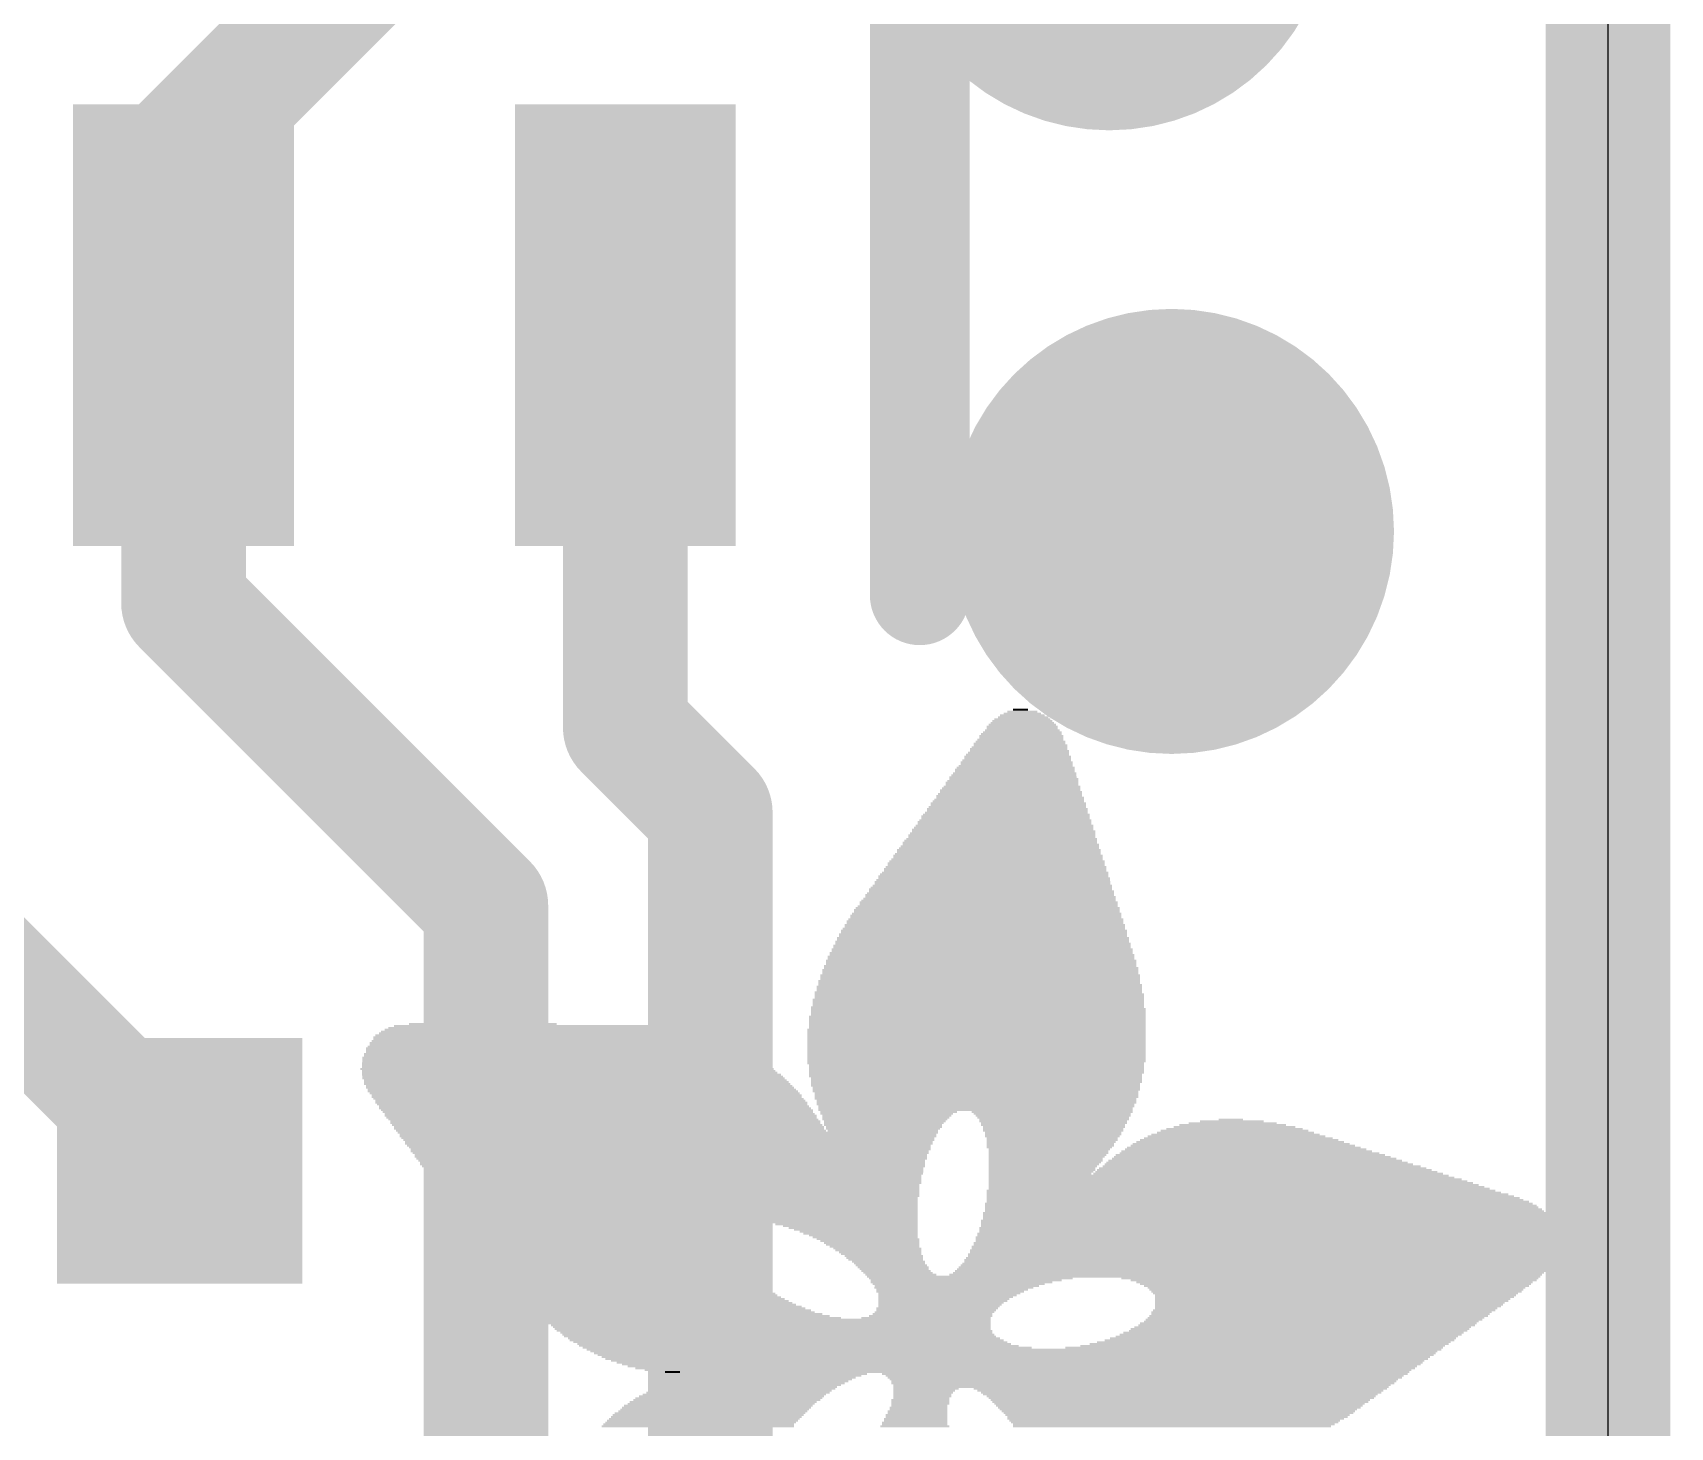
# Model space of a CAD drawing. Extents: x -4.1 to 26.3, y -5.6 to 21.9.
# Drawn here: x 14.571 to 17.907, y 6.685 to 9.525 of the extents above; entities that cross this region are included whole.
import ezdxf

# ---------------------------------------------------------------- set-up
doc = ezdxf.new("R2010")
doc.units = 0
for name, color, linetype in [('1', 12, 'CONTINUOUS'), ('16', 5, 'CONTINUOUS'), ('18', 110, 'CONTINUOUS'), ('20', 53, 'CONTINUOUS'), ('21', 40, 'CONTINUOUS'), ('47', 253, 'CONTINUOUS')]:
    doc.layers.add(name, color=color, linetype=linetype)

# ---------------------------------------------------------------- blocks, each defined once
blk = doc.blocks.new('RECT')
blk.add_solid([(-0.5, -0.5), (0.5, -0.5), (-0.5, 0.5), (0.5, 0.5)])
blk = doc.blocks.new('ROUNDV')
at = {"const_width": 0.5}
blk.add_lwpolyline([(0, -0.25, 1), (0, 0.25, 1), (0, -0.25)], format="xyb", dxfattribs=at)

msp = doc.modelspace()

# ---------------------------------------------------------------- linework, layer by layer
at = {"layer": '1', "const_width": 0.254}
for points in [[(17.78, 16.51), (17.78, 0)], [(14.878, 9.29), (15.367, 9.779)], [(14.878, 8.929), (14.878, 9.29)], [(14.878, 8.929), (14.878, 8.363)], [(15.778, 8.1096), (15.778, 8.929)], [(14.878, 8.363), (15.494, 7.747)], [(15.9512, 7.9364), (15.778, 8.1096)], [(14.0965, 8.0005), (14.87, 7.227)], [(15.9512, 5.1562), (15.9512, 7.9364)], [(15.494, 7.747), (15.494, 5.969)]]:
    msp.add_lwpolyline(points, dxfattribs=at)
at = {"layer": '1', "const_width": 0.127}
for points in [[(14.9415, 9.29, 1), (14.8145, 9.29)], [(14.8331, 9.3349, 1), (14.9229, 9.2451)], [(14.9415, 8.929, 1), (14.8145, 8.929)], [(15.8415, 8.929, 1), (15.7145, 8.929)], [(14.8145, 8.929, 1), (14.9415, 8.929)], [(14.9229, 8.4079, 1), (14.8331, 8.3181)], [(14.8145, 8.363, 1), (14.9415, 8.363)], [(15.8229, 8.1545, 1), (15.7331, 8.0647)], [(15.7145, 8.1096, 1), (15.8415, 8.1096)], [(16.0147, 7.9364, 1), (15.8877, 7.9364)], [(15.9063, 7.8915, 1), (15.9961, 7.9813)], [(15.5575, 7.747, 1), (15.4305, 7.747)], [(15.4491, 7.7021, 1), (15.5389, 7.7919)], [(14.8251, 7.1821, 1), (14.9149, 7.2719)]]:
    msp.add_lwpolyline(points, format="xyb", dxfattribs=at)
at = {"layer": '16', "const_width": 0.254}
msp.add_lwpolyline([(17.78, 16.51), (17.78, 0)], dxfattribs=at)
at = {"layer": '20'}
msp.add_line((17.78, 14.097), (17.78, 2.413), dxfattribs=at)
at = {"layer": '21', "const_width": 0.2032}
msp.add_lwpolyline([(16.378, 11.179), (16.378, 8.379)], dxfattribs=at)
at = {"layer": '21', "const_width": 0.1016}
msp.add_lwpolyline([(16.3272, 8.379, 1), (16.4288, 8.379)], format="xyb", dxfattribs=at)
at = {"layer": '47', "const_width": 0.13}
msp.add_lwpolyline([(17.78, 10.795), (17.78, -5.506)], dxfattribs=at)

# ---------------------------------------------------------------- block references
at = {"layer": '1'}
for p, xscale, yscale, rotation in [((14.878, 8.929), 0.45, 0.9, 180), ((15.778, 8.929), 0.45, 0.9, 180), ((14.87, 7.227), 0.5, 0.5, 90)]:
    msp.add_blockref('RECT', p, dxfattribs=dict(at, xscale=xscale, yscale=yscale, rotation=rotation))
at = {"layer": '18', "xscale": 0.9064, "yscale": 0.9064}
for p in [(16.764, 9.779), (16.764, 9.779), (16.891, 8.509), (16.891, 8.509)]:
    msp.add_blockref('ROUNDV', p, dxfattribs=at)
at = {"layer": '21'}
for p, xscale, yscale in [((16.5869, 8.142), 0.0609, 0.0038), ((16.5831, 8.1458), 0.0305, 0.0038), ((16.5868, 8.1115), 0.1448, 0.0038), ((16.5868, 8.1077), 0.1448, 0.0038), ((16.5869, 8.1153), 0.1371, 0.0038), ((16.5869, 8.1191), 0.1295, 0.0038), ((16.5869, 8.1229), 0.1219, 0.0038), ((16.5869, 8.1267), 0.1143, 0.0038), ((16.5888, 8.1305), 0.1029, 0.0038), ((16.5869, 8.1343), 0.0915, 0.0039), ((16.5868, 8.1382), 0.0762, 0.0038), ((16.5812, 8.0772), 0.1867, 0.0038), ((16.5831, 8.0734), 0.1905, 0.0038), ((16.5831, 8.081), 0.1829, 0.0038), ((16.5831, 8.0848), 0.1753, 0.0038), ((16.5849, 8.0924), 0.1715, 0.0038), ((16.5849, 8.0886), 0.1715, 0.0038), ((16.5849, 8.0962), 0.1638, 0.0039), ((16.5868, 8.1001), 0.16, 0.0038), ((16.5868, 8.1039), 0.1524, 0.0038), ((16.5754, 8.0391), 0.2286, 0.0038), ((16.5754, 8.0429), 0.221, 0.0038), ((16.5773, 8.0505), 0.2172, 0.0038), ((16.5773, 8.0467), 0.2172, 0.0038), ((16.5773, 8.0543), 0.2096, 0.0038), ((16.5792, 8.0582), 0.2058, 0.0039), ((16.5812, 8.062), 0.2019, 0.0038), ((16.5793, 8.0658), 0.1981, 0.0038), ((16.5812, 8.0696), 0.1943, 0.0038), ((16.5678, 8.0086), 0.2591, 0.0038), ((16.5697, 8.0124), 0.2552, 0.0038), ((16.5716, 8.0162), 0.2514, 0.0038), ((16.5716, 8.0239), 0.2438, 0.0038), ((16.5716, 8.0201), 0.2438, 0.0039), ((16.5735, 8.0277), 0.24, 0.0038), ((16.5735, 8.0315), 0.2324, 0.0038), ((16.5754, 8.0353), 0.2286, 0.0038), ((16.5621, 7.9743), 0.2934, 0.0038), ((16.562, 7.982), 0.2857, 0.0039), ((16.564, 7.9781), 0.2896, 0.0038), ((16.564, 7.9858), 0.2819, 0.0038), ((16.5659, 7.9896), 0.2781, 0.0038), ((16.5659, 7.9972), 0.2705, 0.0038), ((16.5659, 7.9934), 0.2705, 0.0038), ((16.5678, 8.001), 0.2667, 0.0038), ((16.5696, 8.0048), 0.2629, 0.0038), ((16.5564, 7.9439), 0.3277, 0.0039), ((16.5564, 7.94), 0.3277, 0.0038), ((16.5564, 7.9477), 0.3201, 0.0038), ((16.5583, 7.9553), 0.3163, 0.0038), ((16.5583, 7.9515), 0.3163, 0.0038), ((16.5583, 7.9591), 0.3086, 0.0038), ((16.5602, 7.9629), 0.3048, 0.0038), ((16.5602, 7.9705), 0.2972, 0.0038), ((16.5621, 7.9667), 0.301, 0.0038), ((16.5488, 7.9058), 0.3657, 0.0039), ((16.5507, 7.9096), 0.3619, 0.0038), ((16.5507, 7.9172), 0.3543, 0.0038), ((16.5507, 7.9134), 0.3543, 0.0038), ((16.5526, 7.921), 0.3505, 0.0038), ((16.5526, 7.9286), 0.3429, 0.0038), ((16.5526, 7.9248), 0.3429, 0.0038), ((16.5544, 7.9324), 0.3391, 0.0038), ((16.5544, 7.9362), 0.3315, 0.0038), ((16.5411, 7.8753), 0.3962, 0.0038), ((16.543, 7.8791), 0.3924, 0.0038), ((16.5449, 7.8829), 0.3886, 0.0038), ((16.5449, 7.8905), 0.381, 0.0038), ((16.5449, 7.8867), 0.381, 0.0038), ((16.5468, 7.8943), 0.3772, 0.0038), ((16.5468, 7.9019), 0.3696, 0.0038), ((16.5487, 7.8981), 0.3734, 0.0038), ((16.5354, 7.841), 0.4306, 0.0038), ((16.5373, 7.8486), 0.4268, 0.0038), ((16.5373, 7.8448), 0.4268, 0.0038), ((16.5373, 7.8524), 0.4191, 0.0038), ((16.5392, 7.86), 0.4153, 0.0038), ((16.5392, 7.8562), 0.4153, 0.0038), ((16.5392, 7.8638), 0.4076, 0.0038), ((16.5411, 7.8677), 0.4038, 0.0039), ((16.543, 7.8715), 0.4, 0.0038), ((16.5278, 7.8067), 0.4686, 0.0038), ((16.5297, 7.8105), 0.4648, 0.0038), ((16.5316, 7.8143), 0.461, 0.0038), ((16.5316, 7.8219), 0.4534, 0.0038), ((16.5316, 7.8181), 0.4534, 0.0038), ((16.5335, 7.8257), 0.4496, 0.0038), ((16.5335, 7.8334), 0.442, 0.0038), ((16.5335, 7.8296), 0.442, 0.0039), ((16.5354, 7.8372), 0.4382, 0.0038), ((16.5221, 7.7724), 0.5029, 0.0038), ((16.5221, 7.78), 0.4953, 0.0038), ((16.5239, 7.7762), 0.4991, 0.0038), ((16.5239, 7.7838), 0.4915, 0.0038), ((16.5259, 7.7876), 0.4877, 0.0038), ((16.5259, 7.7953), 0.4801, 0.0038), ((16.5259, 7.7915), 0.4801, 0.0039), ((16.5278, 7.7991), 0.4762, 0.0038), ((16.5297, 7.8029), 0.4724, 0.0038), ((16.5145, 7.7381), 0.5411, 0.0038), ((16.5163, 7.7419), 0.5373, 0.0038), ((16.5163, 7.7457), 0.5295, 0.0038), ((16.5183, 7.7534), 0.5257, 0.0039), ((16.5183, 7.7495), 0.5257, 0.0038), ((16.5183, 7.7572), 0.5181, 0.0038), ((16.5202, 7.761), 0.5143, 0.0038), ((16.5202, 7.7686), 0.5067, 0.0038), ((16.5221, 7.7648), 0.5105, 0.0038), ((16.5107, 7.7076), 0.5715, 0.0038), ((16.5107, 7.7153), 0.5639, 0.0039), ((16.5107, 7.7114), 0.5639, 0.0038), ((16.5126, 7.7191), 0.5601, 0.0038), ((16.5126, 7.7267), 0.5525, 0.0038), ((16.5126, 7.7229), 0.5525, 0.0038), ((16.5145, 7.7305), 0.5487, 0.0038), ((16.5145, 7.7343), 0.5411, 0.0038), ((16.5049, 7.6733), 0.5982, 0.0038), ((16.5068, 7.681), 0.5944, 0.0038), ((16.5068, 7.6772), 0.5944, 0.0039), ((16.5069, 7.6886), 0.5867, 0.0038), ((16.5069, 7.6848), 0.5867, 0.0038), ((16.5087, 7.6962), 0.5829, 0.0038), ((16.5087, 7.6924), 0.5829, 0.0038), ((16.5087, 7.7), 0.5753, 0.0038), ((16.5107, 7.7038), 0.5715, 0.0038), ((16.503, 7.6429), 0.6248, 0.0038), ((16.503, 7.6391), 0.6248, 0.0039), ((16.503, 7.6505), 0.6172, 0.0038), ((16.5049, 7.6467), 0.621, 0.0038), ((16.5049, 7.6581), 0.6134, 0.0038), ((16.5049, 7.6543), 0.6134, 0.0038), ((16.5049, 7.6657), 0.6058, 0.0038), ((16.5049, 7.6619), 0.6058, 0.0038), ((16.5068, 7.6695), 0.602, 0.0038), ((16.5011, 7.6048), 0.6515, 0.0038), ((16.5011, 7.6162), 0.6439, 0.0038), ((16.5011, 7.6124), 0.6439, 0.0038), ((16.5011, 7.6086), 0.6439, 0.0038), ((16.5011, 7.6238), 0.6362, 0.0038), ((16.5031, 7.62), 0.6401, 0.0038), ((16.503, 7.6352), 0.6324, 0.0038), ((16.503, 7.6314), 0.6324, 0.0038), ((16.503, 7.6276), 0.6324, 0.0038), ((16.4992, 7.5819), 0.663, 0.0038), ((16.4992, 7.5781), 0.663, 0.0038), ((16.4992, 7.5743), 0.663, 0.0038), ((16.4992, 7.5933), 0.6554, 0.0038), ((16.4992, 7.5895), 0.6554, 0.0038), ((16.5011, 7.5857), 0.6592, 0.0038), ((16.5011, 7.601), 0.6515, 0.0039), ((16.5011, 7.5971), 0.6515, 0.0038), ((16.4954, 7.54), 0.6782, 0.0038), ((16.4973, 7.5552), 0.6744, 0.0038), ((16.4973, 7.5514), 0.6744, 0.0038), ((16.4973, 7.5476), 0.6744, 0.0038), ((16.4973, 7.5438), 0.6744, 0.0038), ((16.4973, 7.5705), 0.6668, 0.0038), ((16.4992, 7.5667), 0.6706, 0.0038), ((16.4992, 7.5629), 0.6706, 0.0039), ((16.4992, 7.559), 0.6706, 0.0038), ((15.4877, 7.5057), 0.3009, 0.0038), ((16.4954, 7.5209), 0.6858, 0.0038), ((16.4954, 7.5171), 0.6858, 0.0038), ((16.4954, 7.5133), 0.6858, 0.0038), ((16.4954, 7.5095), 0.6858, 0.0038), ((16.4954, 7.5057), 0.6858, 0.0038), ((16.4973, 7.5362), 0.682, 0.0038), ((16.4973, 7.5324), 0.682, 0.0038), ((16.4973, 7.5286), 0.682, 0.0038), ((16.4973, 7.5248), 0.682, 0.0039), ((15.6172, 7.4714), 0.7124, 0.0038), ((15.6077, 7.479), 0.6858, 0.0038), ((15.6134, 7.4752), 0.6972, 0.0038), ((15.6039, 7.4828), 0.6705, 0.0038), ((15.6001, 7.4867), 0.6477, 0.0039), ((15.5944, 7.4905), 0.6287, 0.0038), ((15.5905, 7.4943), 0.6058, 0.0038), ((15.5829, 7.4981), 0.5754, 0.0038), ((15.5753, 7.5019), 0.5372, 0.0038), ((16.4935, 7.4943), 0.6896, 0.0038), ((16.4935, 7.4905), 0.6896, 0.0038), ((16.4935, 7.4867), 0.6896, 0.0039), ((16.4935, 7.4828), 0.6896, 0.0038), ((16.4935, 7.479), 0.6896, 0.0038), ((16.4935, 7.4752), 0.6896, 0.0038), ((16.4935, 7.4714), 0.6896, 0.0038), ((16.4954, 7.5019), 0.6858, 0.0038), ((16.4954, 7.4981), 0.6858, 0.0038), ((15.642, 7.4409), 0.7925, 0.0038), ((15.6401, 7.4447), 0.7887, 0.0038), ((15.6305, 7.4562), 0.762, 0.0038), ((15.6343, 7.4524), 0.7696, 0.0038), ((15.6382, 7.4486), 0.7773, 0.0039), ((15.6286, 7.46), 0.7506, 0.0038), ((15.621, 7.4676), 0.7278, 0.0038), ((15.6248, 7.4638), 0.7354, 0.0038), ((16.4935, 7.4676), 0.6896, 0.0038), ((16.4935, 7.4638), 0.6896, 0.0038), ((16.4935, 7.46), 0.6896, 0.0038), ((16.4935, 7.4562), 0.6896, 0.0038), ((16.4935, 7.4524), 0.6896, 0.0038), ((16.4935, 7.4486), 0.6896, 0.0039), ((16.4935, 7.4447), 0.6896, 0.0038), ((16.4935, 7.4409), 0.6896, 0.0038), ((15.6591, 7.4143), 0.842, 0.0038), ((15.6496, 7.4295), 0.8153, 0.0038), ((15.6534, 7.4257), 0.823, 0.0038), ((15.6553, 7.4219), 0.8268, 0.0038), ((15.6591, 7.4181), 0.8344, 0.0038), ((15.6629, 7.4104), 0.842, 0.0039), ((15.6648, 7.4066), 0.8458, 0.0038), ((15.6439, 7.4371), 0.8039, 0.0038), ((15.6477, 7.4333), 0.8115, 0.0038), ((16.4935, 7.4371), 0.6896, 0.0038), ((16.4935, 7.4333), 0.6896, 0.0038), ((16.4935, 7.4295), 0.6896, 0.0038), ((16.4916, 7.4257), 0.6858, 0.0038), ((16.4935, 7.4219), 0.682, 0.0038), ((16.4935, 7.4181), 0.682, 0.0038), ((16.4935, 7.4143), 0.682, 0.0038), ((16.4935, 7.4104), 0.682, 0.0039), ((16.4935, 7.4066), 0.682, 0.0038), ((15.6686, 7.4028), 0.8534, 0.0038), ((15.6725, 7.3952), 0.8611, 0.0038), ((15.6706, 7.399), 0.8573, 0.0038), ((15.6763, 7.3914), 0.8611, 0.0038), ((15.6801, 7.3838), 0.8687, 0.0038), ((15.6782, 7.3876), 0.8649, 0.0038), ((15.6839, 7.38), 0.8687, 0.0038), ((15.6858, 7.3762), 0.8725, 0.0038), ((15.6896, 7.3723), 0.8725, 0.0039), ((16.4916, 7.4028), 0.6782, 0.0038), ((16.4916, 7.399), 0.6782, 0.0038), ((16.4935, 7.3952), 0.6744, 0.0038), ((16.4935, 7.3914), 0.6744, 0.0038), ((16.4935, 7.3876), 0.6744, 0.0038), ((16.4916, 7.3838), 0.6706, 0.0038), ((16.4916, 7.38), 0.6706, 0.0038), ((16.4935, 7.3762), 0.6668, 0.0038), ((16.4935, 7.3723), 0.6668, 0.0039), ((15.6915, 7.3685), 0.8763, 0.0038), ((15.6953, 7.3647), 0.8763, 0.0038), ((15.6992, 7.3609), 0.8763, 0.0038), ((15.6992, 7.3571), 0.8763, 0.0038), ((15.703, 7.3533), 0.8763, 0.0038), ((15.7068, 7.3495), 0.8763, 0.0038), ((15.7087, 7.3457), 0.8801, 0.0038), ((15.7106, 7.3419), 0.8763, 0.0038), ((15.7144, 7.3381), 0.8763, 0.0038), ((16.4916, 7.3685), 0.663, 0.0038), ((16.4935, 7.3647), 0.6592, 0.0038), ((16.4935, 7.3609), 0.6592, 0.0038), ((16.4935, 7.3571), 0.6592, 0.0038), ((16.4916, 7.3533), 0.6553, 0.0038), ((16.4934, 7.3495), 0.6515, 0.0038), ((16.4934, 7.3457), 0.6515, 0.0038), ((16.4916, 7.3419), 0.6477, 0.0038), ((16.4934, 7.3381), 0.6439, 0.0038), ((15.7163, 7.3342), 0.8801, 0.0039), ((15.7201, 7.3304), 0.8801, 0.0038), ((15.722, 7.3266), 0.8763, 0.0038), ((15.7258, 7.3228), 0.8763, 0.0038), ((15.7277, 7.319), 0.8801, 0.0038), ((15.7296, 7.3152), 0.8763, 0.0038), ((15.7334, 7.3114), 0.8763, 0.0038), ((15.7373, 7.3076), 0.8763, 0.0038), ((16.4916, 7.3342), 0.6401, 0.0039), ((16.4916, 7.3304), 0.6401, 0.0038), ((16.3145, 7.3266), 0.2781, 0.0038), ((16.3107, 7.3228), 0.2705, 0.0038), ((16.3107, 7.319), 0.2629, 0.0038), ((16.3087, 7.3152), 0.259, 0.0038), ((16.3068, 7.3114), 0.2552, 0.0038), ((16.3068, 7.3076), 0.2476, 0.0038), ((16.6478, 7.3266), 0.3276, 0.0038), ((16.6478, 7.3228), 0.32, 0.0038), ((16.6497, 7.319), 0.3162, 0.0038), ((16.6497, 7.3152), 0.3086, 0.0038), ((16.6516, 7.3114), 0.3048, 0.0038), ((16.6497, 7.3076), 0.301, 0.0038), ((17.0136, 7.3076), 0.1295, 0.0038), ((17.0116, 7.3114), 0.0495, 0.0038), ((15.7373, 7.3038), 0.8763, 0.0038), ((15.7411, 7.3), 0.8763, 0.0038), ((15.7449, 7.2961), 0.8763, 0.0039), ((15.7449, 7.2923), 0.8763, 0.0038), ((15.7487, 7.2885), 0.8763, 0.0038), ((15.8649, 7.2847), 1.1011, 0.0038), ((15.8649, 7.2809), 1.0935, 0.0038), ((15.8649, 7.2771), 1.0935, 0.0038), ((15.8649, 7.2733), 1.0859, 0.0038), ((16.3049, 7.3038), 0.2438, 0.0038), ((16.303, 7.3), 0.24, 0.0038), ((16.3049, 7.2961), 0.2362, 0.0039), ((16.303, 7.2923), 0.2324, 0.0038), ((16.303, 7.2885), 0.2248, 0.0038), ((16.6516, 7.3038), 0.2972, 0.0038), ((16.6497, 7.3), 0.2934, 0.0038), ((16.6516, 7.2961), 0.2896, 0.0039), ((16.6497, 7.2923), 0.2858, 0.0038), ((16.6497, 7.2885), 0.2858, 0.0038), ((16.6497, 7.2847), 0.2782, 0.0038), ((16.6497, 7.2809), 0.2782, 0.0038), ((16.6478, 7.2771), 0.2744, 0.0038), ((16.6478, 7.2733), 0.2667, 0.0038), ((17.0269, 7.2733), 0.3848, 0.0038), ((17.0231, 7.2771), 0.362, 0.0038), ((17.0212, 7.2809), 0.3429, 0.0038), ((17.0212, 7.2847), 0.32, 0.0038), ((17.0193, 7.2885), 0.301, 0.0038), ((17.0192, 7.2923), 0.2781, 0.0038), ((17.0192, 7.2961), 0.2477, 0.0039), ((17.0155, 7.3), 0.2171, 0.0038), ((17.0155, 7.3038), 0.1791, 0.0038), ((15.8668, 7.2695), 1.0821, 0.0038), ((15.8668, 7.2657), 1.0745, 0.0038), ((15.8668, 7.2619), 1.0745, 0.0038), ((15.8667, 7.2581), 1.0668, 0.0039), ((15.8687, 7.2542), 1.0629, 0.0038), ((15.8706, 7.2504), 1.0591, 0.0038), ((15.8687, 7.2466), 1.0553, 0.0038), ((15.8706, 7.2428), 1.0515, 0.0038), ((15.8706, 7.239), 1.0439, 0.0038), ((16.6458, 7.2657), 0.2629, 0.0038), ((16.6478, 7.2695), 0.2667, 0.0038), ((16.644, 7.2619), 0.2591, 0.0038), ((16.644, 7.2581), 0.2591, 0.0039), ((16.6421, 7.2542), 0.2553, 0.0038), ((16.6421, 7.2504), 0.2476, 0.0038), ((16.6402, 7.2466), 0.2438, 0.0038), ((16.6402, 7.2428), 0.2438, 0.0038), ((16.6383, 7.239), 0.24, 0.0038), ((17.0517, 7.239), 0.5487, 0.0038), ((17.0497, 7.2428), 0.5295, 0.0038), ((17.0441, 7.2466), 0.5105, 0.0038), ((17.0421, 7.2504), 0.4915, 0.0038), ((17.0383, 7.2542), 0.4762, 0.0038), ((17.0364, 7.2581), 0.4572, 0.0039), ((17.0326, 7.2619), 0.442, 0.0038), ((17.0307, 7.2657), 0.423, 0.0038), ((17.0288, 7.2695), 0.4038, 0.0038), ((15.8706, 7.2352), 1.0439, 0.0038), ((15.8725, 7.2314), 1.0401, 0.0038), ((15.8725, 7.2276), 1.0325, 0.0038), ((15.8744, 7.2238), 1.0287, 0.0038), ((15.8744, 7.22), 1.0287, 0.0039), ((15.8763, 7.2161), 1.0249, 0.0038), ((15.8763, 7.2123), 1.0173, 0.0038), ((15.8782, 7.2085), 1.0135, 0.0038), ((15.8782, 7.2047), 1.0135, 0.0038), ((16.6364, 7.2352), 0.2362, 0.0038), ((16.6345, 7.2314), 0.2324, 0.0038), ((16.6345, 7.2276), 0.2324, 0.0038), ((16.6326, 7.2238), 0.2286, 0.0038), ((16.6306, 7.22), 0.2247, 0.0039), ((16.6288, 7.2161), 0.2209, 0.0038), ((16.6269, 7.2123), 0.2171, 0.0038), ((16.6269, 7.2085), 0.2171, 0.0038), ((16.625, 7.2047), 0.2133, 0.0038), ((17.0841, 7.2047), 0.6973, 0.0038), ((17.0802, 7.2085), 0.682, 0.0038), ((17.0764, 7.2123), 0.6668, 0.0038), ((17.0746, 7.2161), 0.6477, 0.0038), ((17.0688, 7.22), 0.6286, 0.0039), ((17.065, 7.2238), 0.6134, 0.0038), ((17.0612, 7.2276), 0.5982, 0.0038), ((17.0593, 7.2314), 0.5791, 0.0038), ((17.0555, 7.2352), 0.5639, 0.0038), ((15.8801, 7.2009), 1.0096, 0.0038), ((15.8801, 7.1971), 1.002, 0.0038), ((15.882, 7.1933), 0.9982, 0.0038), ((15.882, 7.1895), 0.9982, 0.0038), ((15.8839, 7.1857), 0.9944, 0.0038), ((15.8858, 7.1819), 0.9906, 0.0039), ((15.8839, 7.178), 0.9868, 0.0038), ((15.8858, 7.1742), 0.983, 0.0038), ((16.623, 7.2009), 0.2095, 0.0038), ((16.9869, 7.1971), 0.9372, 0.0038), ((16.9926, 7.1933), 0.9486, 0.0038), ((17.0003, 7.1895), 0.9639, 0.0038), ((17.0116, 7.1819), 0.9867, 0.0039), ((17.0174, 7.178), 0.9982, 0.0038), ((17.0231, 7.1742), 1.0096, 0.0038), ((17.006, 7.1857), 0.9753, 0.0038), ((17.0878, 7.2009), 0.7125, 0.0038), ((15.8877, 7.1704), 0.9792, 0.0038), ((15.8896, 7.1666), 0.9754, 0.0038), ((15.8896, 7.1628), 0.9754, 0.0038), ((15.8915, 7.159), 0.9716, 0.0038), ((15.8934, 7.1552), 0.9678, 0.0038), ((15.8935, 7.1514), 0.9601, 0.0038), ((15.8935, 7.1476), 0.9601, 0.0038), ((15.8954, 7.1438), 0.9563, 0.0039), ((15.8973, 7.1399), 0.9525, 0.0038), ((17.0688, 7.1399), 1.1164, 0.0038), ((17.0326, 7.1666), 1.0364, 0.0038), ((17.0383, 7.1628), 1.0478, 0.0038), ((17.0459, 7.159), 1.063, 0.0038), ((17.0573, 7.1514), 1.0859, 0.0038), ((17.0517, 7.1552), 1.0745, 0.0038), ((17.0612, 7.1476), 1.0935, 0.0038), ((17.0669, 7.1438), 1.1049, 0.0039), ((17.0288, 7.1704), 1.021, 0.0038), ((15.8992, 7.1361), 0.9487, 0.0038), ((15.8992, 7.1323), 0.9487, 0.0038), ((15.9011, 7.1285), 0.9449, 0.0038), ((15.903, 7.1247), 0.9411, 0.0038), ((15.9049, 7.1209), 0.9373, 0.0038), ((15.9049, 7.1171), 0.9373, 0.0038), ((15.9068, 7.1133), 0.9335, 0.0038), ((15.9087, 7.1095), 0.9297, 0.0038), ((15.9087, 7.1057), 0.9297, 0.0039), ((17.0841, 7.1057), 1.1621, 0.0039), ((17.0802, 7.1209), 1.1468, 0.0038), ((17.0821, 7.1171), 1.1506, 0.0038), ((17.0821, 7.1133), 1.1506, 0.0038), ((17.0841, 7.1095), 1.1545, 0.0038), ((17.0726, 7.1361), 1.124, 0.0038), ((17.0745, 7.1323), 1.1278, 0.0038), ((17.0783, 7.1285), 1.1354, 0.0038), ((17.0802, 7.1247), 1.1392, 0.0038), ((15.7334, 7.1018), 0.5715, 0.0038), ((15.7277, 7.098), 0.5524, 0.0038), ((15.7258, 7.0942), 0.541, 0.0038), ((15.7239, 7.0904), 0.5372, 0.0038), ((15.7239, 7.0866), 0.5296, 0.0038), ((15.7258, 7.0828), 0.5258, 0.0038), ((15.7258, 7.079), 0.5182, 0.0038), ((15.7258, 7.0752), 0.5182, 0.0038), ((15.7277, 7.0714), 0.5144, 0.0038), ((16.2173, 7.1018), 0.3124, 0.0038), ((16.2287, 7.098), 0.2896, 0.0038), ((16.2364, 7.0942), 0.2743, 0.0038), ((16.2421, 7.0904), 0.2629, 0.0038), ((16.2477, 7.0866), 0.2515, 0.0038), ((16.2535, 7.0828), 0.2401, 0.0038), ((16.2573, 7.079), 0.2324, 0.0038), ((16.263, 7.0752), 0.221, 0.0038), ((16.2668, 7.0714), 0.2134, 0.0038), ((17.0822, 7.0714), 1.1811, 0.0038), ((17.0841, 7.079), 1.1773, 0.0038), ((17.0841, 7.0752), 1.1773, 0.0038), ((17.0841, 7.0904), 1.1697, 0.0038), ((17.086, 7.0866), 1.1735, 0.0038), ((17.086, 7.0828), 1.1735, 0.0038), ((17.0841, 7.1018), 1.1621, 0.0038), ((17.086, 7.098), 1.1659, 0.0038), ((17.086, 7.0942), 1.1659, 0.0038), ((15.7296, 7.0676), 0.5106, 0.0039), ((15.7315, 7.0637), 0.5068, 0.0038), ((15.7315, 7.0599), 0.5068, 0.0038), ((15.7334, 7.0561), 0.503, 0.0038), ((15.7353, 7.0523), 0.4992, 0.0038), ((15.7372, 7.0485), 0.503, 0.0038), ((15.7392, 7.0447), 0.4991, 0.0038), ((15.743, 7.0409), 0.4991, 0.0038), ((16.2725, 7.0676), 0.2096, 0.0039), ((16.2764, 7.0637), 0.2019, 0.0038), ((16.2801, 7.0599), 0.1943, 0.0038), ((16.2821, 7.0561), 0.1905, 0.0038), ((16.2858, 7.0523), 0.1829, 0.0038), ((16.2916, 7.0485), 0.1791, 0.0038), ((16.2934, 7.0447), 0.1753, 0.0038), ((16.2973, 7.0409), 0.1676, 0.0038), ((17.0765, 7.0447), 1.1925, 0.0038), ((17.0765, 7.0409), 1.1925, 0.0038), ((17.0802, 7.0523), 1.1925, 0.0038), ((17.0802, 7.0485), 1.1925, 0.0038), ((17.0822, 7.0599), 1.1887, 0.0038), ((17.0822, 7.0561), 1.1887, 0.0038), ((17.0822, 7.0676), 1.1811, 0.0039), ((17.0841, 7.0637), 1.1849, 0.0038), ((15.7449, 7.0371), 0.4953, 0.0038), ((15.7468, 7.0333), 0.4991, 0.0038), ((15.7506, 7.0295), 0.4991, 0.0039), ((15.7525, 7.0256), 0.4953, 0.0038), ((15.7563, 7.0218), 0.4953, 0.0038), ((15.7582, 7.018), 0.4991, 0.0038), ((15.762, 7.0142), 0.4991, 0.0038), ((15.7658, 7.0104), 0.4991, 0.0038), ((15.7696, 7.0066), 0.4991, 0.0038), ((16.2992, 7.0371), 0.1638, 0.0038), ((16.3049, 7.0333), 0.16, 0.0038), ((16.3068, 7.0295), 0.1562, 0.0039), ((16.3087, 7.0256), 0.1524, 0.0038), ((16.3144, 7.0218), 0.1486, 0.0038), ((16.3163, 7.018), 0.1448, 0.0038), ((16.3201, 7.0142), 0.1448, 0.0038), ((16.3239, 7.0104), 0.1447, 0.0038), ((16.3258, 7.0066), 0.1409, 0.0038), ((17.0555, 7.0066), 1.2039, 0.0038), ((17.0593, 7.0104), 1.204, 0.0038), ((17.0612, 7.0142), 1.2002, 0.0038), ((17.065, 7.018), 1.2002, 0.0038), ((17.0688, 7.0256), 1.2002, 0.0038), ((17.0688, 7.0218), 1.2002, 0.0038), ((17.0707, 7.0295), 1.1964, 0.0039), ((17.0745, 7.0371), 1.1964, 0.0038), ((17.0745, 7.0333), 1.1964, 0.0038), ((15.7715, 7.0028), 0.503, 0.0038), ((15.7753, 6.999), 0.503, 0.0038), ((15.7792, 6.9952), 0.5029, 0.0038), ((15.7811, 6.9914), 0.5067, 0.0039), ((15.7849, 6.9875), 0.5067, 0.0038), ((15.7887, 6.9837), 0.5067, 0.0038), ((15.7944, 6.9799), 0.5105, 0.0038), ((15.7982, 6.9761), 0.5105, 0.0038), ((15.802, 6.9723), 0.5182, 0.0038), ((16.3297, 7.0028), 0.1409, 0.0038), ((16.3335, 6.999), 0.141, 0.0038), ((16.3392, 6.9952), 0.1448, 0.0038), ((16.9564, 6.9914), 1.3716, 0.0039), ((16.4821, 6.9875), 0.4153, 0.0038), ((16.4725, 6.9837), 0.3886, 0.0038), ((16.463, 6.9799), 0.3696, 0.0038), ((16.4573, 6.9761), 0.3506, 0.0038), ((16.4535, 6.9723), 0.3353, 0.0038), ((17.0421, 6.9952), 1.2078, 0.0038), ((17.0479, 6.999), 1.2039, 0.0038), ((17.0517, 7.0028), 1.2039, 0.0038), ((17.2136, 6.9875), 0.8496, 0.0038), ((17.2212, 6.9837), 0.8268, 0.0038), ((17.2231, 6.9799), 0.8078, 0.0038), ((17.225, 6.9761), 0.7963, 0.0038), ((17.2269, 6.9723), 0.7848, 0.0038), ((15.8058, 6.9685), 0.5182, 0.0038), ((15.8115, 6.9647), 0.522, 0.0038), ((15.8153, 6.9609), 0.522, 0.0038), ((15.821, 6.9571), 0.5258, 0.0038), ((15.8248, 6.9533), 0.5258, 0.0039), ((15.8306, 6.9494), 0.5295, 0.0038), ((15.8363, 6.9456), 0.5334, 0.0038), ((15.842, 6.9418), 0.5372, 0.0038), ((15.8477, 6.938), 0.541, 0.0038), ((16.4477, 6.9685), 0.3239, 0.0038), ((16.444, 6.9647), 0.3086, 0.0038), ((16.4401, 6.9609), 0.3009, 0.0038), ((16.4306, 6.9494), 0.2743, 0.0038), ((16.4249, 6.9418), 0.2629, 0.0038), ((16.4345, 6.9533), 0.2819, 0.0039), ((16.4269, 6.9456), 0.2667, 0.0038), ((16.4211, 6.938), 0.2552, 0.0038), ((16.4383, 6.9571), 0.2895, 0.0038), ((17.2269, 6.9685), 0.7696, 0.0038), ((17.2269, 6.9647), 0.762, 0.0038), ((17.2269, 6.9609), 0.7544, 0.0038), ((17.225, 6.9571), 0.743, 0.0038), ((17.225, 6.9533), 0.7354, 0.0039), ((17.2231, 6.9494), 0.7316, 0.0038), ((17.2173, 6.9418), 0.7201, 0.0038), ((17.2193, 6.9456), 0.7239, 0.0038), ((17.2136, 6.938), 0.7125, 0.0038), ((15.8515, 6.9342), 0.5486, 0.0038), ((15.8592, 6.9304), 0.5563, 0.0038), ((15.8649, 6.9266), 0.5601, 0.0038), ((15.8744, 6.9228), 0.5639, 0.0038), ((15.8801, 6.919), 0.5677, 0.0038), ((15.8896, 6.9152), 0.5792, 0.0039), ((15.8992, 6.9113), 0.5905, 0.0038), ((15.9125, 6.9075), 0.6096, 0.0038), ((16.3907, 6.9075), 0.2629, 0.0038), ((16.4002, 6.9113), 0.2515, 0.0038), ((16.404, 6.9152), 0.2439, 0.0039), ((16.4078, 6.919), 0.2439, 0.0038), ((16.4135, 6.9266), 0.2476, 0.0038), ((16.4116, 6.9228), 0.2438, 0.0038), ((16.4192, 6.9342), 0.2514, 0.0038), ((16.4173, 6.9304), 0.2476, 0.0038), ((17.185, 6.9075), 0.6858, 0.0038), ((17.1907, 6.9113), 0.6896, 0.0038), ((17.1964, 6.919), 0.6934, 0.0038), ((17.1945, 6.9152), 0.6896, 0.0039), ((17.2021, 6.9228), 0.6973, 0.0038), ((17.2097, 6.9304), 0.7049, 0.0038), ((17.2117, 6.9342), 0.7087, 0.0038), ((17.206, 6.9266), 0.6973, 0.0038), ((16.0668, 6.9037), 0.9106, 0.0038), ((16.0687, 6.8999), 0.9068, 0.0038), ((16.0706, 6.8961), 0.903, 0.0038), ((16.0744, 6.8923), 0.8954, 0.0038), ((16.0763, 6.8885), 0.8916, 0.0038), ((16.0782, 6.8847), 0.8878, 0.0038), ((16.082, 6.8809), 0.8878, 0.0038), ((16.0859, 6.8771), 0.8801, 0.0039), ((16.0897, 6.8732), 0.8801, 0.0038), ((17.1336, 6.8732), 0.6972, 0.0038), ((17.1393, 6.8771), 0.6934, 0.0039), ((17.1488, 6.8809), 0.6896, 0.0038), ((17.1526, 6.8847), 0.6896, 0.0038), ((17.1583, 6.8885), 0.6858, 0.0038), ((17.166, 6.8923), 0.6858, 0.0038), ((17.1698, 6.8961), 0.6858, 0.0038), ((17.1755, 6.8999), 0.682, 0.0038), ((17.1812, 6.9037), 0.6858, 0.0038), ((16.0935, 6.8694), 0.8801, 0.0038), ((16.1011, 6.8656), 0.8801, 0.0038), ((16.1068, 6.8618), 0.8839, 0.0038), ((16.1144, 6.858), 0.884, 0.0038), ((16.1221, 6.8542), 0.8839, 0.0038), ((16.1316, 6.8504), 0.8953, 0.0038), ((16.1487, 6.8466), 0.9144, 0.0038), ((16.5697, 6.8428), 1.7412, 0.0038), ((16.5697, 6.839), 1.726, 0.0039), ((17.0593, 6.8466), 0.7696, 0.0038), ((17.0764, 6.8504), 0.743, 0.0038), ((17.0898, 6.8542), 0.7315, 0.0038), ((17.0993, 6.858), 0.7201, 0.0038), ((17.1107, 6.8618), 0.7124, 0.0038), ((17.1183, 6.8656), 0.7049, 0.0038), ((17.1259, 6.8694), 0.6973, 0.0038), ((16.5716, 6.8351), 1.7145, 0.0038), ((16.5735, 6.8313), 1.703, 0.0038), ((16.5735, 6.8275), 1.6878, 0.0038), ((16.5754, 6.8237), 1.6764, 0.0038), ((16.5773, 6.8199), 1.6574, 0.0038), ((16.5812, 6.8161), 1.6421, 0.0038), ((16.5849, 6.8123), 1.6269, 0.0038), ((16.5868, 6.8085), 1.6078, 0.0038), ((16.5925, 6.8047), 1.5887, 0.0038), ((16.5983, 6.8009), 1.5621, 0.0039), ((15.8744, 6.797), 0.0305, 0.0038), ((16.0439, 6.7742), 0.362, 0.0038), ((16.0535, 6.778), 0.3581, 0.0038), ((16.063, 6.7818), 0.3543, 0.0038), ((16.0724, 6.7856), 0.3505, 0.0038), ((16.0859, 6.7894), 0.3467, 0.0038), ((16.0973, 6.7932), 0.3467, 0.0038), ((16.6573, 6.797), 1.4364, 0.0038), ((16.8364, 6.7932), 1.0706, 0.0038), ((16.8364, 6.7894), 1.0554, 0.0038), ((16.8364, 6.7856), 1.0478, 0.0038), ((16.8345, 6.7818), 1.0363, 0.0038), ((16.8345, 6.778), 1.0287, 0.0038), ((16.8326, 6.7742), 1.0249, 0.0038), ((15.9849, 6.7399), 0.381, 0.0038), ((15.9887, 6.7437), 0.381, 0.0038), ((15.9944, 6.7475), 0.3772, 0.0038), ((16.0001, 6.7513), 0.3734, 0.0038), ((16.0077, 6.7551), 0.3734, 0.0038), ((16.0115, 6.7589), 0.3734, 0.0038), ((16.0211, 6.7628), 0.3695, 0.0039), ((16.0267, 6.7666), 0.3657, 0.0038), ((16.0344, 6.7704), 0.3658, 0.0038), ((16.3791, 6.7399), 0.1181, 0.0038), ((16.8307, 6.7704), 1.0135, 0.0038), ((16.8287, 6.7666), 1.0097, 0.0038), ((16.3906, 6.7628), 0.1334, 0.0039), ((16.3868, 6.7589), 0.1258, 0.0038), ((16.3849, 6.7551), 0.122, 0.0038), ((16.383, 6.7513), 0.1182, 0.0038), ((16.383, 6.7475), 0.1182, 0.0038), ((16.3811, 6.7437), 0.1143, 0.0038), ((16.9088, 6.7628), 0.842, 0.0039), ((16.9088, 6.7589), 0.8268, 0.0038), ((16.9107, 6.7551), 0.8154, 0.0038), ((16.9088, 6.7513), 0.8039, 0.0038), ((16.9107, 6.7475), 0.7925, 0.0038), ((16.9107, 6.7437), 0.7848, 0.0038), ((16.9088, 6.7399), 0.7734, 0.0038), ((15.943, 6.7056), 0.3887, 0.0038), ((15.9468, 6.7094), 0.3887, 0.0038), ((15.9506, 6.7132), 0.3886, 0.0038), ((15.9563, 6.717), 0.3848, 0.0038), ((15.9601, 6.7208), 0.3848, 0.0038), ((15.9639, 6.7247), 0.3848, 0.0039), ((15.9677, 6.7285), 0.3848, 0.0038), ((15.9734, 6.7323), 0.381, 0.0038), ((15.9772, 6.7361), 0.381, 0.0038), ((16.3715, 6.7094), 0.1257, 0.0038), ((16.3715, 6.7056), 0.1257, 0.0038), ((16.3735, 6.717), 0.1219, 0.0038), ((16.3735, 6.7132), 0.1219, 0.0038), ((16.3754, 6.7247), 0.1181, 0.0039), ((16.3754, 6.7208), 0.1181, 0.0038), ((16.3791, 6.7361), 0.1181, 0.0038), ((16.3791, 6.7323), 0.1181, 0.0038), ((16.3773, 6.7285), 0.1143, 0.0038), ((16.9088, 6.7361), 0.7658, 0.0038), ((16.9069, 6.7323), 0.7544, 0.0038), ((16.9069, 6.7285), 0.7468, 0.0038), ((16.9069, 6.7247), 0.7391, 0.0039), ((16.9049, 6.7208), 0.7277, 0.0038), ((16.9049, 6.717), 0.7201, 0.0038), ((16.9049, 6.7132), 0.7125, 0.0038), ((16.9031, 6.7094), 0.7011, 0.0038), ((16.9031, 6.7056), 0.6934, 0.0038), ((15.9258, 6.6866), 0.3924, 0.0039), ((15.9277, 6.6904), 0.3886, 0.0038), ((15.9315, 6.6942), 0.3886, 0.0038), ((15.9353, 6.698), 0.3886, 0.0038), ((15.9391, 6.7018), 0.3886, 0.0038), ((16.3678, 6.6866), 0.1409, 0.0039), ((16.3678, 6.6942), 0.1333, 0.0038), ((16.3678, 6.6904), 0.1333, 0.0038), ((16.3697, 6.7018), 0.1295, 0.0038), ((16.3697, 6.698), 0.1295, 0.0038), ((16.8993, 6.7018), 0.6858, 0.0038), ((16.8973, 6.698), 0.6743, 0.0038), ((16.8973, 6.6942), 0.6667, 0.0038), ((16.8955, 6.6904), 0.6553, 0.0038), ((16.8917, 6.6866), 0.6477, 0.0039)]:
    msp.add_blockref('RECT', p, dxfattribs=dict(at, xscale=xscale, yscale=yscale))

doc.saveas('drawing.dxf')
